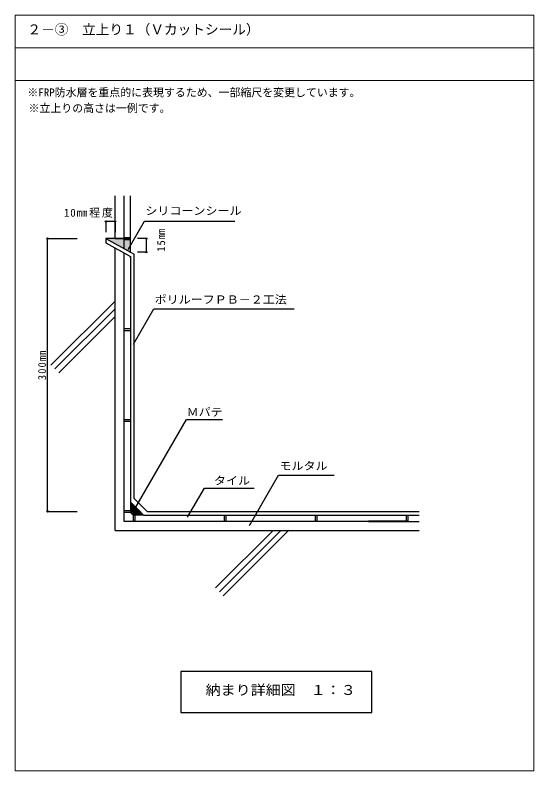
# Model space of a CAD drawing. Units: millimetres, scale not verified. Extents: x -289 to 281, y -488 to 343.
import ezdxf
from ezdxf.enums import TextEntityAlignment as Align

# ---------------------------------------------------------------- set-up
doc = ezdxf.new("R2010")
doc.units = ezdxf.units.MM
doc.header["$LTSCALE"] = 3
doc.header["$PDMODE"] = 32
doc.header["$PDSIZE"] = 1.5
for name, color, linetype in [('0-0_躯体', 7, 'Continuous'), ('0-1_文字・引き出し線など', 4, 'Continuous'), ('0-2_ハッチ・塗りつぶしなど', 4, 'Continuous'), ('1-0', 7, 'Continuous')]:
    doc.layers.add(name, color=color, linetype=linetype)
doc.layers.add('0-A', color=6, linetype='Continuous', lineweight=18)
doc.styles.add('ＭＳ ゴシック', font='')
doc.styles.get('ＭＳ ゴシック').set_extended_font_data('MS Gothic')

msp = doc.modelspace()

# ---------------------------------------------------------------- linework, layer by layer
at = {"layer": '0-0_躯体', "color": 6}
for p, q in [((-179.635, 97.082), (-179.635, 143.997)), ((-179.635, 76.082), (-179.635, 86.951)), ((-179.635, -223.918), (-179.635, 76.315)), ((-179.635, -223.918), (98.903, -223.918)), ((98.903, -223.918), (154.569, -223.918))]:
    msp.add_line(p, q, dxfattribs=at)
at = {"layer": '0-0_躯体'}
for p, q in [((-169.635, 85.971), (-169.635, 143.997)), ((-162.635, 82.082), (-162.635, 143.997)), ((-189.635, 97.082), (-162.635, 82.082)), ((-189.635, 97.082), (-189.635, 92.506)), ((-162.635, 97.082), (-189.635, 97.082)), ((-189.635, 92.506), (-162.635, 77.506)), ((-179.635, 97.082), (-162.635, 97.082)), ((-162.621, 97.769), (-169.401, 97.769)), ((-162.621, 95.769), (-169.401, 95.769)), ((-169.635, 76.082), (-169.635, 81.395)), ((-169.635, -213.918), (-169.635, 76.315)), ((-162.635, 82.082), (-158.57, 79.778)), ((-162.635, 76.082), (-162.635, 77.506)), ((-162.635, 77.27), (-162.635, -192.776)), ((-158.635, -188.776), (-158.635, 80.135)), ((-162.621, -2.231), (-169.401, -2.231)), ((-162.621, -4.231), (-169.401, -4.231)), ((-162.621, -102.231), (-169.401, -102.231)), ((-162.621, -102.231), (-169.401, -102.231)), ((-162.621, -104.231), (-169.401, -104.231)), ((-162.621, -104.231), (-169.401, -104.231)), ((-144.493, -202.918), (-158.635, -188.776)), ((-148.493, -206.918), (-162.635, -192.776)), ((-162.635, -192.776), (-162.635, -204.253)), ((-162.621, -202.231), (-169.401, -202.231)), ((-162.621, -204.231), (-169.401, -204.231)), ((-162.623, -204.253), (-159.885, -207.086)), ((-148.493, -206.918), (-159.885, -206.918)), ((-159.885, -207.086), (-159.885, -213.866)), ((-157.885, -207.086), (-157.885, -213.866)), ((-148.493, -206.918), (98.903, -206.918)), ((-144.493, -202.918), (98.903, -202.918)), ((-59.885, -207.086), (-59.885, -213.866)), ((-59.885, -207.086), (-59.885, -213.866)), ((-57.885, -207.086), (-57.885, -213.866)), ((40.115, -207.086), (40.115, -213.866)), ((40.115, -207.086), (40.115, -213.866)), ((42.115, -207.086), (42.115, -213.866)), ((42.115, -207.086), (42.115, -213.866)), ((98.903, -202.918), (141.716, -202.918)), ((98.903, -206.918), (142.115, -206.918)), ((140.115, -207.086), (140.115, -213.866)), ((141.716, -202.918), (154.569, -202.918)), ((142.115, -206.918), (154.569, -206.918)), ((142.115, -207.086), (142.115, -213.866)), ((98.903, -213.918), (-169.635, -213.918)), ((142.115, -213.866), (98.903, -213.866)), ((98.903, -213.918), (142.115, -213.918)), ((142.115, -213.918), (154.569, -213.918))]:
    msp.add_line(p, q, dxfattribs=at)
at = {"layer": '0-0_躯体', "color": 4}
for p, q in [((-179.635, 28.343), (-250.08, -42.102)), ((-179.635, 19.858), (-245.837, -46.344)), ((-179.635, 11.373), (-241.594, -50.587)), ((-69.293, -287.117), (-6.094, -223.918)), ((-60.808, -295.602), (11.169, -223.625)), ((-65.051, -291.359), (1.786, -224.522))]:
    msp.add_line(p, q, dxfattribs=at)
at = {"layer": '0-0_躯体'}
msp.add_solid([(-162.635, 82.082), (-162.635, 97.082), (-189.635, 97.082)], dxfattribs=at)
at = {"layer": '0-1_文字・引き出し線など'}
for p, q in [((-189.635, 115.904), (-189.635, 104.168)), ((-179.635, 115.904), (-189.635, 115.904)), ((-179.635, 115.904), (-179.635, 104.168)), ((-165.363, 84.944), (-147.244, 116.327)), ((-147.244, 116.327), (-91.728, 116.327)), ((-91.728, 116.327), (-47.932, 116.327)), ((-253.846, 97.082), (-221.418, 97.082)), ((-145.396, 97.082), (-154.998, 97.082)), ((-145.396, 97.082), (-145.396, 82.082)), ((-145.396, 82.082), (-154.998, 82.082)), ((-159.375, -18.919), (-137.111, 19.644)), ((-159.394, -202.685), (-101.27, -102.01)), ((-101.27, -102.01), (-61.745, -102.01)), ((-31.986, -218.471), (-0.021, -163.107)), ((-99.924, -209.328), (-81.562, -177.524)), ((-253.846, -202.918), (-221.418, -202.918))]:
    msp.add_line(p, q, dxfattribs=at)
at = {"layer": '0-1_文字・引き出し線など', "color": 7}
msp.add_line((-253.846, -202.918), (-253.846, 97.082), dxfattribs=at)
at = {"layer": '0-1_文字・引き出し線など'}
for points in [[(-137.111, 19.644), (-98.772, 19.644), (17.153, 19.644)], [(-0.021, -163.107), (34.481, -163.107), (61.001, -163.107)], [(-81.562, -177.524), (-43.961, -177.524), (-26.638, -177.524)]]:
    msp.add_lwpolyline(points, dxfattribs=at)
at = {"layer": '0-1_文字・引き出し線など', "color": 6}
for p in [(-189.635, 115.904), (-179.635, 115.904), (-253.846, 97.082), (-145.396, 97.082), (-145.396, 82.082), (-253.846, -202.918)]:
    msp.add_point(p, dxfattribs=at)
at = {"layer": '0-2_ハッチ・塗りつぶしなど'}
for p in [(-161.591, -194.591), (-161.591, -196.091), (-161.591, -197.591), (-161.591, -199.091), (-160.091, -196.091), (-160.091, -197.591), (-160.091, -199.091), (-158.591, -197.591), (-158.591, -199.091), (-157.091, -199.091), (-161.591, -200.591), (-161.591, -202.091), (-161.591, -203.591), (-160.091, -200.591), (-160.091, -202.091), (-160.091, -203.591), (-160.091, -205.091), (-158.591, -200.591), (-158.591, -202.091), (-158.591, -203.591), (-158.591, -205.091), (-157.091, -200.591), (-157.091, -202.091), (-157.091, -203.591), (-157.091, -205.091), (-155.591, -200.591), (-155.591, -202.091), (-155.591, -203.591), (-155.591, -205.091), (-154.091, -202.091), (-154.091, -203.591), (-154.091, -205.091), (-152.591, -203.591), (-152.591, -205.091), (-151.091, -205.091)]:
    msp.add_point(p, dxfattribs=at)
at = {"layer": '0-A'}
for p, q in [((-289.471, 306.733), (280.523, 306.733)), ((-289.471, 270.733), (280.523, 270.733))]:
    msp.add_line(p, q, dxfattribs=at)
msp.add_lwpolyline([(-289.471, 342.733), (-289.471, -488.259), (280.523, -488.259), (280.523, 342.733)], close=True, dxfattribs=at)
at = {"layer": '1-0'}
msp.add_lwpolyline([(-107.407, -424.101), (102.593, -424.101), (102.593, -379.101), (-107.407, -379.101)], close=True, dxfattribs=at)

# ---------------------------------------------------------------- texts
at = {"layer": '0-1_文字・引き出し線など', "color": 7, "style": 'ＭＳ ゴシック'}
msp.add_text('※立上りの高さは一例です。', height=8.798, dxfattribs=at).set_placement((-274.739, 233.317), align=Align.BOTTOM_LEFT)
at = {"layer": '0-1_文字・引き出し線など', "color": 7, "style": 'ＭＳ ゴシック', "width": 1.1}
for s, p in [('シリコーンシール', (-146.318, 120.466)), ('ポリルーフＰＢ－２工法', (-136.147, 22.871)), ('Ｍパテ', (-101, -100.818)), ('モルタル', (1.001, -159.994)), ('タイル', (-70.97, -176.208))]:
    msp.add_text(s, height=8.798, dxfattribs=at).set_placement(p, align=Align.BOTTOM_LEFT)
at = {"layer": '0-1_文字・引き出し線など', "color": 7, "insert": (-235.853, 120.04), "char_height": 8.798, "attachment_point": 7, "style": 'ＭＳ ゴシック'}
msp.add_mtext('\\T1.16;10㎜程度', dxfattribs=at)
at = {"layer": '0-1_文字・引き出し線など', "color": 7, "char_height": 8.798, "attachment_point": 7, "rotation": 90, "style": 'ＭＳ ゴシック'}
for s, insert in [('\\T1.2;\\W0.95;15㎜', (-124.524, 82.613)), ('\\T1.22;\\W0.95;300㎜', (-255.346, -58.543))]:
    msp.add_mtext(s, dxfattribs=dict(at, insert=insert))
at = {"layer": '0-A', "color": 7, "style": 'ＭＳ ゴシック'}
for s, height, p in [('２－③\u3000立上り１（Ｖカットシール）', 11, (-275.933, 318.175)), ('※FRP防水層を重点的に表現するため、一部縮尺を変更しています。', 8.798, (-275.933, 250.675))]:
    msp.add_text(s, height=height, dxfattribs=at).set_placement(p, align=Align.BOTTOM_LEFT)
at = {"layer": '1-0', "style": 'ＭＳ ゴシック', "width": 1.1}
msp.add_text('納まり詳細図\u3000１：３', height=11, dxfattribs=at).set_placement((-80.179, -408.091), align=Align.BOTTOM_LEFT)

doc.saveas('drawing.dxf')
